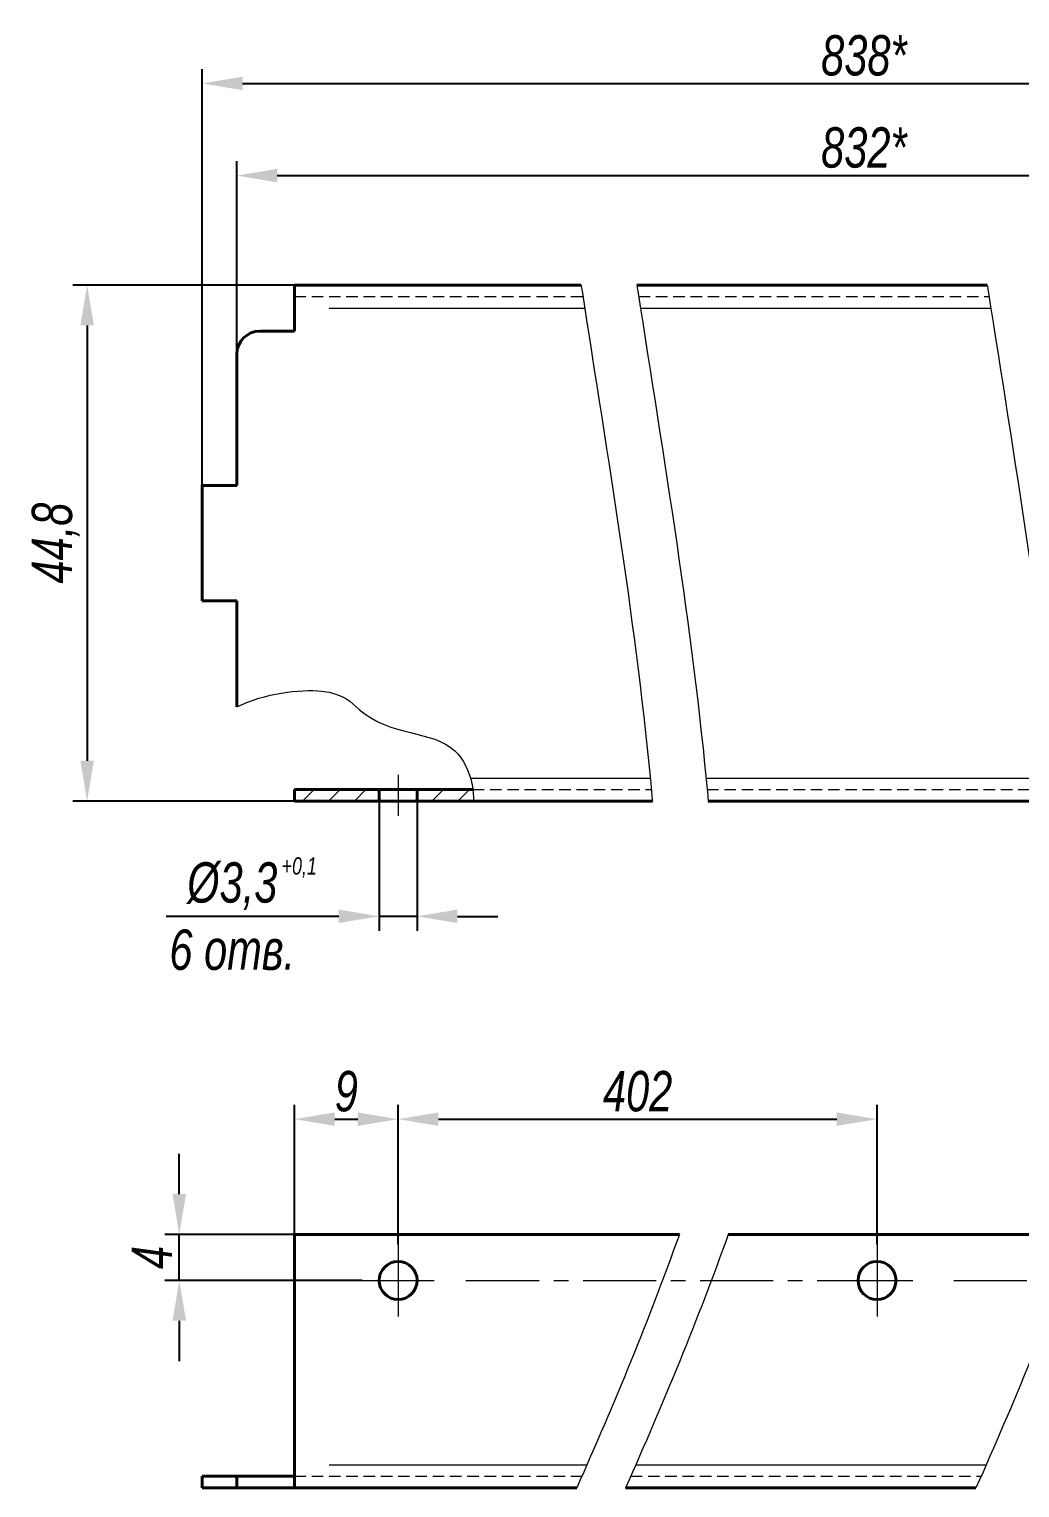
# Model space of a CAD drawing. Header units: millimetres. Extents: x 12064 to 35004, y -6103 to -2658.
# Drawn here: x 27770.5 to 27856.5, y -2953.1 to -2826.5 of the extents above; entities that cross this region are included whole.
import ezdxf

# ---------------------------------------------------------------- set-up
doc = ezdxf.new("R2010")
doc.units = ezdxf.units.MM
doc.linetypes.add('LT_03', pattern=[20.32, 12.7, -2.54, 2.54, -2.54])
doc.linetypes.add('LT_05', pattern=[3, 2, -1])
for name, color, linetype, lineweight in [('Layer_01', 5, 'LT_05', 15), ('Layer_03', 1, 'Continuous', 13), ('Layer_05', 7, 'Continuous', 40), ('Layer_10', 1, 'Continuous', 15), ('Layer_11', 6, 'Continuous', 15), ('Layer_12', 1, 'LT_03', 15)]:
    doc.layers.add(name, color=color, linetype=linetype, lineweight=lineweight)
doc.styles.add('Style_01', font='ARIALNI.TTF', dxfattribs={"width": 0.9, "height": 3.5})
doc.dimstyles.new('DimStyle_01', dxfattribs={"dimtxt": 3.5, "dimasz": 3.5, "dimexe": 1.25, "dimexo": 0, "dimtad": 1, "dimdec": 1, "dimtxsty": 'Style_01', "dimcen": 2.5, "dimazin": 3, "dimtfac": 1, "dimtdec": 1, "dimtmove": 0, "dimatfit": 3})
doc.dimstyles.new('DimStyle_03', dxfattribs={"dimtxt": 3.5, "dimasz": 3.5, "dimexe": 1.25, "dimexo": 0, "dimtad": 1, "dimdec": 1, "dimtxsty": 'Style_01', "dimcen": 0, "dimazin": 3, "dimtfac": 1, "dimtdec": 1, "dimtmove": 0, "dimatfit": 3})

# ---------------------------------------------------------------- blocks, each defined once
blk = doc.blocks.new('*D810')
at = {"layer": 'Defpoints', "color": 0, "ltscale": 0.5}
for p in [(27802.54, -2921.14), (27793.54, -2931.14), (27802.54, -2932.01)]:
    blk.add_point(p, dxfattribs=at)
at = {"layer": 'Layer_10', "color": 0, "lineweight": -2, "ltscale": 0.5}
for p, q in [((27793.54, -2931.14), (27793.54, -2919.89)), ((27802.54, -2932.01), (27802.54, -2919.89)), ((27797.04, -2921.14), (27799.04, -2921.14))]:
    blk.add_line(p, q, dxfattribs=at)
at = {"layer": 'Layer_10', "color": 0, "ltscale": 0.5}
for points in [[(27797.04, -2920.55), (27797.04, -2921.72), (27793.54, -2921.14)], [(27799.04, -2920.55), (27799.04, -2921.72), (27802.54, -2921.14)]]:
    blk.add_solid(points, dxfattribs=at)
at = {"layer": 'Layer_10', "color": 0, "ltscale": 0.5, "insert": (27798.04, -2918.73), "char_height": 3.5, "attachment_point": 5, "style": 'Style_01'}
blk.add_mtext('9', dxfattribs=at)
blk = doc.blocks.new('*D811')
at = {"layer": 'Defpoints', "color": 0, "ltscale": 0.5}
for p in [(27844.11, -2921.14), (27802.54, -2932.01), (27844.11, -2932.01)]:
    blk.add_point(p, dxfattribs=at)
at = {"layer": 'Layer_10', "color": 0, "lineweight": -2, "ltscale": 0.5}
for p, q in [((27802.54, -2932.01), (27802.54, -2919.89)), ((27844.11, -2932.01), (27844.11, -2919.89)), ((27806.04, -2921.14), (27840.61, -2921.14))]:
    blk.add_line(p, q, dxfattribs=at)
at = {"layer": 'Layer_10', "color": 0, "ltscale": 0.5}
for points in [[(27806.04, -2920.55), (27806.04, -2921.72), (27802.54, -2921.14)], [(27840.61, -2920.55), (27840.61, -2921.72), (27844.11, -2921.14)]]:
    blk.add_solid(points, dxfattribs=at)
at = {"layer": 'Layer_10', "color": 0, "ltscale": 0.5, "insert": (27823.33, -2918.73), "char_height": 3.5, "attachment_point": 5, "style": 'Style_01'}
blk.add_mtext('402', dxfattribs=at)
blk = doc.blocks.new('*D822')
at = {"layer": 'Defpoints', "color": 0, "ltscale": 0.5}
for p in [(27793.54, -2848.73), (27775.54, -2893.53), (27793.54, -2893.53)]:
    blk.add_point(p, dxfattribs=at)
at = {"layer": 'Layer_10', "color": 0, "lineweight": -2, "ltscale": 0.5}
for p, q in [((27793.54, -2848.73), (27774.29, -2848.73)), ((27775.54, -2852.23), (27775.54, -2890.03)), ((27793.54, -2893.53), (27774.29, -2893.53))]:
    blk.add_line(p, q, dxfattribs=at)
at = {"layer": 'Layer_10', "color": 0, "ltscale": 0.5}
for points in [[(27774.96, -2852.23), (27776.13, -2852.23), (27775.54, -2848.73)], [(27774.96, -2890.03), (27776.13, -2890.03), (27775.54, -2893.53)]]:
    blk.add_solid(points, dxfattribs=at)
at = {"layer": 'Layer_10', "color": 0, "ltscale": 0.5, "insert": (27772.81, -2871.13), "char_height": 3.5, "attachment_point": 5, "rotation": 90, "style": 'Style_01'}
blk.add_mtext('44,8', dxfattribs=at)
blk = doc.blocks.new('*D823')
at = {"layer": 'Defpoints', "color": 0, "ltscale": 0.5}
for p in [(27900.4, -2831.23), (27785.54, -2866.13), (27900.4, -2866.13)]:
    blk.add_point(p, dxfattribs=at)
at = {"layer": 'Layer_10', "color": 0, "lineweight": -2, "ltscale": 0.5}
for p, q in [((27785.54, -2866.13), (27785.54, -2829.98)), ((27900.4, -2866.13), (27900.4, -2829.98)), ((27789.04, -2831.23), (27896.9, -2831.23))]:
    blk.add_line(p, q, dxfattribs=at)
at = {"layer": 'Layer_10', "color": 0, "ltscale": 0.5}
for points in [[(27789.04, -2830.64), (27789.04, -2831.81), (27785.54, -2831.23)], [(27896.9, -2830.64), (27896.9, -2831.81), (27900.4, -2831.23)]]:
    blk.add_solid(points, dxfattribs=at)
at = {"layer": 'Layer_10', "color": 0, "ltscale": 0.5, "insert": (27842.97, -2828.81), "char_height": 3.5, "attachment_point": 5, "style": 'Style_01'}
blk.add_mtext('838*', dxfattribs=at)
blk = doc.blocks.new('*D828')
at = {"layer": 'Defpoints', "color": 0, "ltscale": 0.5}
for p in [(27783.54, -2931.14), (27793.54, -2931.14), (27799.42, -2935.14)]:
    blk.add_point(p, dxfattribs=at)
at = {"layer": 'Layer_10', "color": 0, "lineweight": -2, "ltscale": 0.5}
for p, q in [((27783.54, -2927.64), (27783.54, -2924.14)), ((27793.54, -2931.14), (27782.29, -2931.14)), ((27783.54, -2935.14), (27783.54, -2931.14)), ((27799.42, -2935.14), (27782.29, -2935.14)), ((27783.54, -2938.64), (27783.54, -2942.14))]:
    blk.add_line(p, q, dxfattribs=at)
at = {"layer": 'Layer_10', "color": 0, "ltscale": 0.5}
for points in [[(27782.96, -2927.64), (27784.13, -2927.64), (27783.54, -2931.14)], [(27782.96, -2938.64), (27784.13, -2938.64), (27783.54, -2935.14)]]:
    blk.add_solid(points, dxfattribs=at)
at = {"layer": 'Layer_10', "color": 0, "ltscale": 0.5, "insert": (27781.17, -2933.14), "char_height": 3.5, "attachment_point": 5, "rotation": 90, "style": 'Style_01'}
blk.add_mtext('4', dxfattribs=at)
blk = doc.blocks.new('*D962')
at = {"layer": 'Defpoints', "color": 0, "ltscale": 0.5}
for p in [(27800.89, -2893.53), (27804.19, -2893.53), (27804.19, -2903.53)]:
    blk.add_point(p, dxfattribs=at)
at = {"layer": 'Layer_10', "color": 0, "lineweight": -2, "ltscale": 0.5}
for p, q in [((27800.89, -2893.53), (27800.89, -2904.78)), ((27804.19, -2893.53), (27804.19, -2904.78)), ((27797.39, -2903.53), (27782.39, -2903.53)), ((27804.19, -2903.53), (27800.89, -2903.53)), ((27807.69, -2903.53), (27811.19, -2903.53))]:
    blk.add_line(p, q, dxfattribs=at)
at = {"layer": 'Layer_10', "color": 0, "ltscale": 0.5}
for points in [[(27797.39, -2902.94), (27797.39, -2904.11), (27800.89, -2903.53)], [(27807.69, -2902.94), (27807.69, -2904.11), (27804.19, -2903.53)]]:
    blk.add_solid(points, dxfattribs=at)
at = {"layer": 'Layer_10', "color": 0, "ltscale": 0.5, "insert": (27788.14, -2903.53), "char_height": 3.5, "attachment_point": 5, "style": 'Style_01'}
blk.add_mtext('%%C3,3\\P6 отв.', dxfattribs=at)
blk = doc.blocks.new('*D986')
at = {"layer": 'Defpoints', "color": 0, "ltscale": 0.5}
for p in [(27897.4, -2839.23), (27788.54, -2854.73), (27897.4, -2854.73)]:
    blk.add_point(p, dxfattribs=at)
at = {"layer": 'Layer_10', "color": 0, "lineweight": -2, "ltscale": 0.5}
for p, q in [((27788.54, -2854.73), (27788.54, -2837.98)), ((27897.4, -2854.73), (27897.4, -2837.98)), ((27792.04, -2839.23), (27893.9, -2839.23))]:
    blk.add_line(p, q, dxfattribs=at)
at = {"layer": 'Layer_10', "color": 0, "ltscale": 0.5}
for points in [[(27792.04, -2838.64), (27792.04, -2839.81), (27788.54, -2839.23)], [(27893.9, -2838.64), (27893.9, -2839.81), (27897.4, -2839.23)]]:
    blk.add_solid(points, dxfattribs=at)
at = {"layer": 'Layer_10', "color": 0, "ltscale": 0.5, "insert": (27842.97, -2836.81), "char_height": 3.5, "attachment_point": 5, "style": 'Style_01'}
blk.add_mtext('832*', dxfattribs=at)

msp = doc.modelspace()

# ---------------------------------------------------------------- hatches: boundary and pattern name
at = {"layer": 'Layer_11', "ltscale": 0.5}
h = msp.add_hatch(dxfattribs=at)
h.set_pattern_fill('ANSI31', color=256, scale=0.5)
h.paths.add_polyline_path([(27800.89, -2892.53), (27793.54, -2892.53), (27793.54, -2893.53), (27800.89, -2893.53)])
edge = h.paths.add_edge_path()
edge.add_line((27804.19, -2892.53), (27804.19, -2893.53))
edge.add_line((27804.19, -2893.53), (27809.09, -2893.53))
edge.add_spline(control_points=[(27809.09, -2893.53), (27809.09, -2893.19), (27809.06, -2892.86), (27809.02, -2892.53)], knot_values=[18.651851, 18.651851, 18.651851, 18.651851, 19.652984, 19.652984, 19.652984, 19.652984], degree=3, periodic=0)
edge.add_line((27809.02, -2892.53), (27804.19, -2892.53))

# ---------------------------------------------------------------- linework, layer by layer
at = {"layer": 'Layer_01', "ltscale": 0.5}
for p, q in [((27793.54, -2849.73), (27818.57, -2849.73)), ((27823.42, -2849.73), (27853.84, -2849.73)), ((27809.02, -2892.53), (27824.52, -2892.53)), ((27829.36, -2892.53), (27859.78, -2892.53)), ((27829.36, -2892.53), (27859.78, -2892.53)), ((27793.54, -2952.14), (27818.49, -2952.14)), ((27822.73, -2952.14), (27853.15, -2952.14))]:
    msp.add_line(p, q, dxfattribs=at)
at = {"layer": 'Layer_05'}
for p, q in [((27793.54, -2852.73), (27793.54, -2848.73)), ((27793.54, -2848.73), (27818.42, -2848.73)), ((27823.26, -2848.73), (27853.68, -2848.73)), ((27790.54, -2852.73), (27793.54, -2852.73)), ((27788.54, -2866.13), (27788.54, -2854.73)), ((27785.54, -2866.13), (27788.54, -2866.13)), ((27785.54, -2876.13), (27785.54, -2866.13)), ((27788.54, -2876.13), (27785.54, -2876.13)), ((27788.54, -2885.35), (27788.54, -2876.13)), ((27793.54, -2893.53), (27793.54, -2892.53)), ((27824.61, -2893.53), (27793.54, -2893.53)), ((27859.87, -2893.53), (27829.45, -2893.53)), ((27793.54, -2931.14), (27793.54, -2949.14)), ((27826.95, -2931.14), (27793.54, -2931.14)), ((27861.61, -2931.14), (27831.19, -2931.14)), ((27793.54, -2949.14), (27793.54, -2953.14)), ((27785.54, -2952.14), (27785.54, -2953.14)), ((27785.54, -2952.14), (27788.54, -2952.14)), ((27788.54, -2952.14), (27788.54, -2953.14)), ((27790.54, -2952.14), (27788.54, -2952.14)), ((27790.54, -2952.14), (27793.54, -2952.14)), ((27788.54, -2953.14), (27785.54, -2953.14)), ((27788.54, -2953.14), (27790.54, -2953.14)), ((27793.54, -2953.14), (27790.54, -2953.14)), ((27793.54, -2953.14), (27818.04, -2953.14)), ((27822.28, -2953.14), (27852.7, -2953.14))]:
    msp.add_line(p, q, dxfattribs=at)
at = {"layer": 'Layer_05', "ltscale": 0.5}
for p, q in [((27793.54, -2892.53), (27809.02, -2892.53)), ((27800.89, -2892.53), (27800.89, -2893.53)), ((27804.19, -2892.53), (27804.19, -2893.53))]:
    msp.add_line(p, q, dxfattribs=at)
at = {"layer": 'Layer_05'}
for centre in [(27802.54, -2935.14), (27844.11, -2935.14)]:
    msp.add_circle(centre, 1.65, dxfattribs=at)
msp.add_arc((27790.54, -2854.73), 2, 90, 180, dxfattribs=at)
at = {"layer": 'Layer_11', "ltscale": 0.5}
for p, q in [((27796.54, -2850.73), (27818.73, -2850.73)), ((27823.57, -2850.73), (27853.99, -2850.73)), ((27808.82, -2891.53), (27824.42, -2891.53)), ((27829.26, -2891.53), (27859.68, -2891.53)), ((27796.54, -2951.14), (27818.93, -2951.14)), ((27823.17, -2951.14), (27853.59, -2951.14))]:
    msp.add_line(p, q, dxfattribs=at)
for points, knots in [([(27818.42, -2848.73), (27818.44, -2848.89), (27818.47, -2849.06), (27818.5, -2849.23), (27818.5, -2849.23), (27818.5, -2849.23), (27818.5, -2849.23), (27820.76, -2863.84), (27823.23, -2878.45), (27824.56, -2893.03), (27824.56, -2893.03), (27824.56, -2893.03), (27824.56, -2893.03), (27824.58, -2893.2), (27824.59, -2893.36), (27824.61, -2893.53)], [244.785749, 244.785749, 244.785749, 244.785749, 245.28512, 245.28512, 245.28512, 245.285754, 245.285754, 245.285754, 289.117877, 289.117877, 289.117877, 289.121412, 289.121412, 289.121412, 289.619102, 289.619102, 289.619102, 289.619102]), ([(27823.26, -2848.73), (27823.29, -2848.89), (27823.31, -2849.06), (27823.34, -2849.23), (27823.34, -2849.23), (27823.34, -2849.23), (27823.34, -2849.23), (27825.6, -2863.84), (27828.07, -2878.45), (27829.41, -2893.03), (27829.41, -2893.03), (27829.41, -2893.03), (27829.41, -2893.03), (27829.42, -2893.2), (27829.44, -2893.36), (27829.45, -2893.53)], [244.785749, 244.785749, 244.785749, 244.785749, 245.28512, 245.28512, 245.28512, 245.285754, 245.285754, 245.285754, 289.117877, 289.117877, 289.117877, 289.121412, 289.121412, 289.121412, 289.619102, 289.619102, 289.619102, 289.619102]), ([(27853.68, -2848.73), (27853.71, -2848.89), (27853.73, -2849.06), (27853.76, -2849.23), (27853.76, -2849.23), (27853.76, -2849.23), (27853.76, -2849.23), (27856.02, -2863.84), (27858.49, -2878.45), (27859.83, -2893.03), (27859.83, -2893.03), (27859.83, -2893.03), (27859.83, -2893.03), (27859.84, -2893.2), (27859.86, -2893.36), (27859.87, -2893.53)], [244.785749, 244.785749, 244.785749, 244.785749, 245.28512, 245.28512, 245.28512, 245.285754, 245.285754, 245.285754, 289.117877, 289.117877, 289.117877, 289.121412, 289.121412, 289.121412, 289.619102, 289.619102, 289.619102, 289.619102]), ([(27788.54, -2885.35), (27790.93, -2884.15), (27797.24, -2883.42), (27800.99, -2888.12), (27806.85, -2887.1), (27808.94, -2891.4), (27809.08, -2892.98), (27809.09, -2893.53)], [2.539068, 2.539068, 2.539068, 2.539068, 4.541423, 6.629247, 14.909891, 18.011509, 19.652984, 19.652984, 19.652984, 19.652984])]:
    msp.add_open_spline(points, degree=3, knots=knots, dxfattribs=at)
for points in [[(27826.95, -2931.14), (27824.34, -2938.48), (27821.3, -2945.81), (27818.04, -2953.14)], [(27831.19, -2931.14), (27828.58, -2938.48), (27825.54, -2945.81), (27822.28, -2953.14)], [(27861.61, -2931.14), (27859, -2938.48), (27855.96, -2945.81), (27852.7, -2953.14)]]:
    msp.add_open_spline(points, degree=3, dxfattribs=at)
at = {"layer": 'Layer_12', "ltscale": 0.5}
for p, q in [((27802.54, -2891.24), (27802.54, -2894.81)), ((27802.54, -2932.01), (27802.54, -2938.26)), ((27844.11, -2932.01), (27844.11, -2938.26)), ((27799.42, -2935.14), (27805.67, -2935.14)), ((27808.43, -2935.14), (27844.52, -2935.14)), ((27840.98, -2935.14), (27847.23, -2935.14)), ((27850.77, -2935.14), (27883.04, -2935.14))]:
    msp.add_line(p, q, dxfattribs=at)

# ---------------------------------------------------------------- texts
at = {"layer": 'Layer_03', "style": 'Style_01', "width": 0.9}
msp.add_text('+0,1', height=1.5, dxfattribs=at).set_placement((27792.43, -2899.9))

# ---------------------------------------------------------------- dimensions: what is measured, and where the dimension line sits
at = {"layer": 'Layer_10', "ltscale": 0.5}
for base, p1, p2, text, dimstyle, picture, middle in [((27900.4, -2831.23), (27785.54, -2866.13), (27900.4, -2866.13), '838*', 'DimStyle_01', '*D823', (27842.97, -2828.81)), ((27897.4, -2839.23), (27788.54, -2854.73), (27897.4, -2854.73), '832*', 'DimStyle_03', '*D986', (27842.97, -2836.81)), ((27844.11, -2921.14), (27802.54, -2932.01), (27844.11, -2932.01), '402', 'DimStyle_01', '*D811', (27823.33, -2918.73))]:
    dim = msp.add_linear_dim(base=base, p1=p1, p2=p2, text=text, dimstyle=dimstyle, dxfattribs=at)
    dim.commit()
    dim.dimension.update_dxf_attribs({"geometry": picture, "text_midpoint": middle})
for base, p1, p2, angle, picture, middle in [((27775.54, -2893.53), (27793.54, -2848.73), (27793.54, -2893.53), 90, '*D822', (27772.81, -2871.13)), ((27783.54, -2931.14), (27799.42, -2935.14), (27793.54, -2931.14), 270, '*D828', (27781.17, -2933.14))]:
    dim = msp.add_linear_dim(base=base, p1=p1, p2=p2, angle=angle, dimstyle='DimStyle_01', dxfattribs=at)
    dim.commit()
    dim.dimension.update_dxf_attribs({"geometry": picture, "text_midpoint": middle})
dim = msp.add_linear_dim(base=(27804.19, -2903.53), p1=(27800.89, -2893.53), p2=(27804.19, -2893.53), text='%%C<>\\X6 отв.', dimstyle='DimStyle_01', dxfattribs=at)
dim.commit()
dim.dimension.update_dxf_attribs({"geometry": '*D962', "text_midpoint": (27788.14, -2903.53), "dimtype": 160})
dim = msp.add_linear_dim(base=(27802.54, -2921.14), p1=(27793.54, -2931.14), p2=(27802.54, -2932.01), dimstyle='DimStyle_01', dxfattribs=at)
dim.commit()
dim.dimension.update_dxf_attribs({"geometry": '*D810', "text_midpoint": (27798.04, -2918.73)})

doc.saveas('drawing.dxf')
